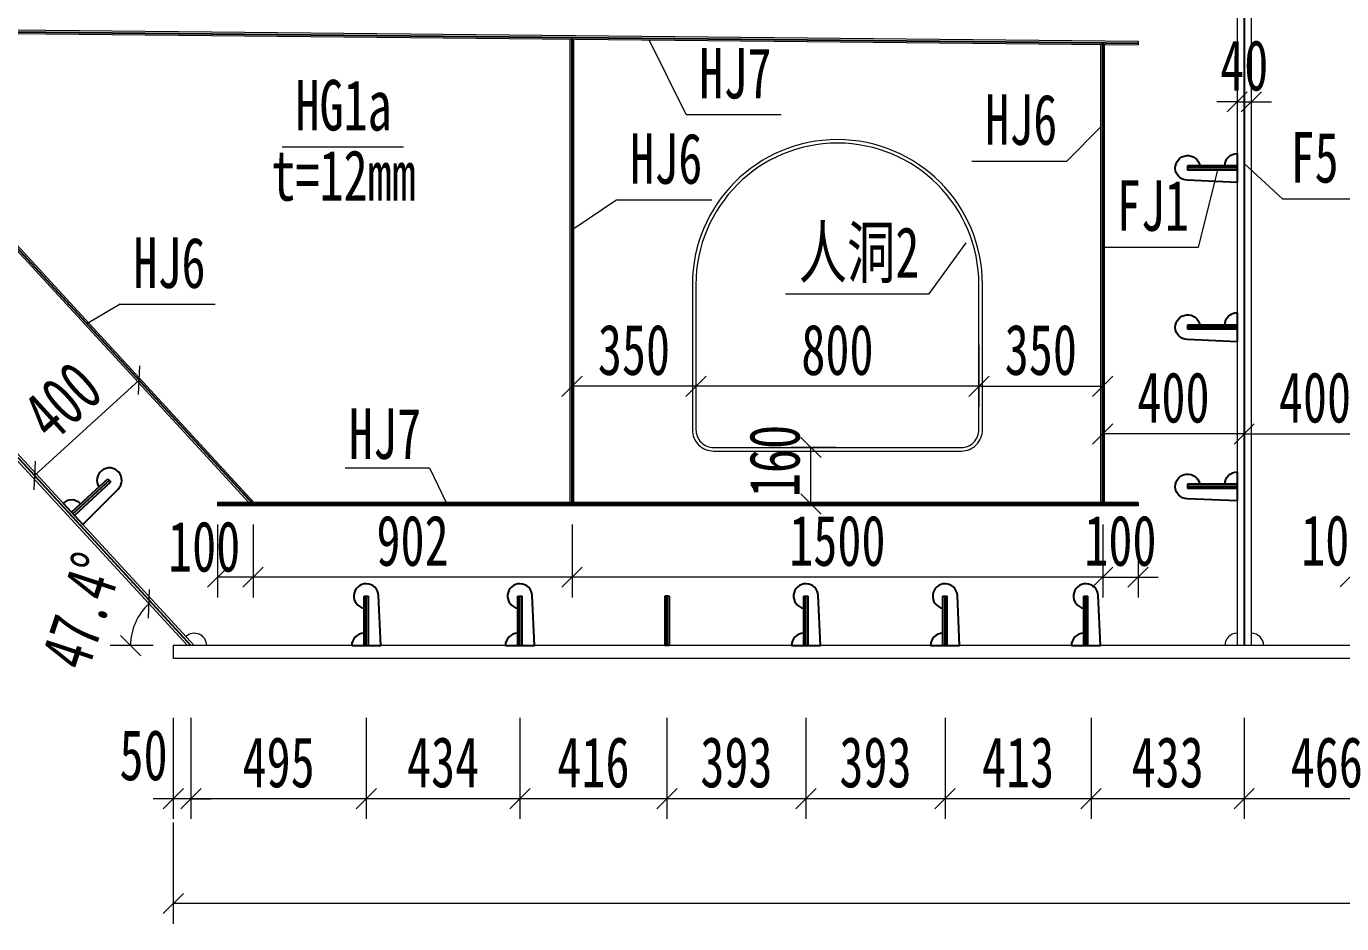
# Model space of a CAD drawing. Header units: millimetres. Extents: x -89049 to 410567, y -307459 to -100425.
# Drawn here: x 133611 to 137329, y -144920 to -142384 of the extents above; entities that cross this region are included whole.
import ezdxf
from ezdxf.enums import TextEntityAlignment as Align

# ---------------------------------------------------------------- set-up
doc = ezdxf.new("R2010")
doc.units = ezdxf.units.MM
doc.layers.get('Defpoints').update_dxf_attribs({"color": 8})
for name, color, linetype, lineweight in [('文字', 7, 'Continuous', 15), ('细实线', 4, 'Continuous', 15), ('钢板粗线', 1, 'Continuous', 25), ('钢板细线', 6, 'Continuous', 15)]:
    doc.layers.add(name, color=color, linetype=linetype, lineweight=lineweight)
doc.styles.add('111', font='', dxfattribs={"width": 0.7})
doc.styles.add('BM_Dim', font='', dxfattribs={"width": 0.85})
doc.styles.get('111').set_extended_font_data('仿宋_GB2312')
doc.styles.get('BM_Dim').set_extended_font_data('仿宋_GB2312')
doc.dimstyles.new('200', dxfattribs={"dimscale": 0, "dimtxt": 2.5, "dimasz": 1, "dimexe": 1, "dimexo": 1, "dimgap": 0.6, "dimtad": 1, "dimdec": 0, "dimdsep": 46, "dimtxsty": '111', "dimblk": 'OBLIQUE', "dimcen": 0, "dimclrd": 4, "dimclre": 4, "dimclrt": 4, "dimadec": 1, "dimazin": 2, "dimtfac": 1, "dimtdec": 0, "dimtix": 1, "dimtmove": 2, "dimatfit": 3, "dimfxl": 4, "dimfxlon": 1, "dimtolj": 1, "dimlwd": -1, "dimlwe": -1, "dimarcsym": 0})

# ---------------------------------------------------------------- blocks, each defined once
blk = doc.blocks.new('_Oblique')
at = {"color": 0, "linetype": 'ByBlock', "lineweight": -2}
blk.add_line((-0.5, -0.5), (0.5, 0.5), dxfattribs=at)
blk = doc.blocks.new('*D3223')
at = {"layer": 'Defpoints', "color": 0, "transparency": 16777216}
for p in [(134571.9, -144133.9), (135006.3, -144133.9), (134571.9, -144566.3)]:
    blk.add_point(p, dxfattribs=at)
at = {"layer": '细实线', "color": 4, "transparency": 16777216}
for p, q in [((134571.9, -144337.7), (134571.9, -144623.4)), ((135006.3, -144337.7), (135006.3, -144623.4)), ((135006.3, -144566.3), (134571.9, -144566.3))]:
    blk.add_line(p, q, dxfattribs=at)
at = {"layer": '细实线', "color": 4, "transparency": 16777216, "xscale": 57.14285714285715, "yscale": 57.14285714285715, "zscale": 57.14285714285715, "rotation": 180}
blk.add_blockref('_Oblique', (134571.9, -144566.3), dxfattribs=at)
at = {"layer": '细实线', "color": 4, "transparency": 16777216, "xscale": 57.14285714285715, "yscale": 57.14285714285715, "zscale": 57.14285714285715}
blk.add_blockref('_Oblique', (135006.3, -144566.3), dxfattribs=at)
at = {"layer": '细实线', "color": 4, "transparency": 16777216, "insert": (134789.1, -144464), "char_height": 142.86, "attachment_point": 5, "style": '111'}
blk.add_mtext('\\A1;434', dxfattribs=at)
blk = doc.blocks.new('*D3227')
at = {"layer": 'Defpoints', "color": 0, "transparency": 16777216}
for p in [(135814.8, -144133.9), (136207.9, -144133.9), (135814.8, -144566.3)]:
    blk.add_point(p, dxfattribs=at)
at = {"layer": '细实线', "color": 4, "transparency": 16777216}
for p, q in [((135814.8, -144337.7), (135814.8, -144623.4)), ((136207.9, -144337.7), (136207.9, -144623.4)), ((136207.9, -144566.3), (135814.8, -144566.3))]:
    blk.add_line(p, q, dxfattribs=at)
at = {"layer": '细实线', "color": 4, "transparency": 16777216, "xscale": 57.14285714285715, "yscale": 57.14285714285715, "zscale": 57.14285714285715, "rotation": 180}
blk.add_blockref('_Oblique', (135814.8, -144566.3), dxfattribs=at)
at = {"layer": '细实线', "color": 4, "transparency": 16777216, "xscale": 57.14285714285715, "yscale": 57.14285714285715, "zscale": 57.14285714285715}
blk.add_blockref('_Oblique', (136207.9, -144566.3), dxfattribs=at)
at = {"layer": '细实线', "color": 4, "transparency": 16777216, "insert": (136011.4, -144464), "char_height": 142.86, "attachment_point": 5, "style": '111'}
blk.add_mtext('\\A1;393', dxfattribs=at)
blk = doc.blocks.new('*D3228')
at = {"layer": 'Defpoints', "color": 0, "transparency": 16777216}
for p in [(134026.5, -144169.9), (141015.1, -144169.9), (134026.5, -144862.4)]:
    blk.add_point(p, dxfattribs=at)
at = {"layer": '细实线', "color": 4, "transparency": 16777216}
for p, q in [((134026.5, -144633.8), (134026.5, -144919.5)), ((141015.1, -144633.8), (141015.1, -144919.5)), ((141015.1, -144862.4), (134026.5, -144862.4))]:
    blk.add_line(p, q, dxfattribs=at)
at = {"layer": '细实线', "color": 4, "transparency": 16777216, "xscale": 57.14285714285715, "yscale": 57.14285714285715, "zscale": 57.14285714285715, "rotation": 180}
blk.add_blockref('_Oblique', (134026.5, -144862.4), dxfattribs=at)
at = {"layer": '细实线', "color": 4, "transparency": 16777216, "xscale": 57.14285714285715, "yscale": 57.14285714285715, "zscale": 57.14285714285715}
blk.add_blockref('_Oblique', (141015.1, -144862.4), dxfattribs=at)
at = {"layer": '细实线', "color": 4, "transparency": 16777216, "insert": (137520.8, -144760.1), "char_height": 142.86, "attachment_point": 5, "style": '111'}
blk.add_mtext('\\A1;6989', dxfattribs=at)
blk = doc.blocks.new('*D3229')
at = {"layer": 'Defpoints', "color": 0, "transparency": 16777216}
for p in [(134151.9, -143733.9), (134251.9, -143733.9), (134151.9, -143940.2)]:
    blk.add_point(p, dxfattribs=at)
at = {"layer": '细实线', "color": 4, "transparency": 16777216}
for p, q in [((134151.9, -143791.1), (134151.9, -143997.4)), ((134251.9, -143791.1), (134251.9, -143997.4)), ((134251.9, -143940.2), (134151.9, -143940.2))]:
    blk.add_line(p, q, dxfattribs=at)
at = {"layer": '细实线', "color": 4, "transparency": 16777216, "xscale": 57.14285714285715, "yscale": 57.14285714285715, "zscale": 57.14285714285715, "rotation": 180}
blk.add_blockref('_Oblique', (134151.9, -143940.2), dxfattribs=at)
at = {"layer": '细实线', "color": 4, "transparency": 16777216, "xscale": 57.14285714285715, "yscale": 57.14285714285715, "zscale": 57.14285714285715}
blk.add_blockref('_Oblique', (134251.9, -143940.2), dxfattribs=at)
at = {"layer": '细实线', "color": 4, "transparency": 16777216, "insert": (134113.8, -143854.5), "char_height": 142.86, "attachment_point": 5, "style": '111'}
blk.add_mtext('\\A1;100', dxfattribs=at)
blk = doc.blocks.new('*D3231')
at = {"layer": 'Defpoints', "color": 0, "transparency": 16777216}
for p in [(135421.9, -144133.9), (135814.8, -144133.9), (135421.9, -144566.3)]:
    blk.add_point(p, dxfattribs=at)
at = {"layer": '细实线', "color": 4, "transparency": 16777216}
for p, q in [((135421.9, -144337.7), (135421.9, -144623.4)), ((135814.8, -144337.7), (135814.8, -144623.4)), ((135814.8, -144566.3), (135421.9, -144566.3))]:
    blk.add_line(p, q, dxfattribs=at)
at = {"layer": '细实线', "color": 4, "transparency": 16777216, "xscale": 57.14285714285715, "yscale": 57.14285714285715, "zscale": 57.14285714285715, "rotation": 180}
blk.add_blockref('_Oblique', (135421.9, -144566.3), dxfattribs=at)
at = {"layer": '细实线', "color": 4, "transparency": 16777216, "xscale": 57.14285714285715, "yscale": 57.14285714285715, "zscale": 57.14285714285715}
blk.add_blockref('_Oblique', (135814.8, -144566.3), dxfattribs=at)
at = {"layer": '细实线', "color": 4, "transparency": 16777216, "insert": (135618.3, -144464), "char_height": 142.86, "attachment_point": 5, "style": '111'}
blk.add_mtext('\\A1;393', dxfattribs=at)
blk = doc.blocks.new('14-160加劲 有过焊孔')
at = {"layer": 'Defpoints'}
blk.add_line((38609.4, 31489.3), (38609.4, 31629.3), dxfattribs=at)
at = {"layer": '钢板粗线', "color": 7}
for p, q in [((38603.4, 31489.3), (38603.4, 31629.3)), ((38603.4, 31629.3), (38615.4, 31629.3)), ((38615.4, 31489.3), (38615.4, 31629.3)), ((38650.4, 31489.3), (38644.3, 31630.8)), ((38568.4, 31489.3), (38650.4, 31489.3))]:
    blk.add_line(p, q, dxfattribs=at)
for centre, start, end in [((38609.4, 31629.3), 2.441, 260.1291), ((38603.4, 31489.3), 90, 180)]:
    blk.add_arc(centre, 35, start, end, dxfattribs=at)
blk = doc.blocks.new('*D3235')
at = {"layer": 'Defpoints', "color": 0, "transparency": 16777216}
for p in [(133929.8, -143384), (133970.7, -143428.9), (133675, -143698.1)]:
    blk.add_point(p, dxfattribs=at)
at = {"layer": '细实线', "color": 4, "transparency": 16777216}
for p, q in [((133932.2, -143386.6), (133891.3, -143341.7)), ((133634.1, -143653.2), (133929.8, -143384)), ((133636.5, -143655.8), (133595.6, -143610.9))]:
    blk.add_line(p, q, dxfattribs=at)
at = {"layer": '细实线', "color": 4, "transparency": 16777216, "xscale": 57.14285714285715, "yscale": 57.14285714285715, "zscale": 57.14285714285715}
for p, rotation in [((133929.8, -143384), 42.31909851126608), ((133634.1, -143653.2), 222.319098511266)]:
    blk.add_blockref('_Oblique', p, dxfattribs=dict(at, rotation=rotation))
at = {"layer": '细实线', "color": 4, "transparency": 16777216, "insert": (133713.1, -143443), "char_height": 142.86, "attachment_point": 5, "rotation": 42.3191, "style": '111'}
blk.add_mtext('\\A1;400', dxfattribs=at)
blk = doc.blocks.new('*D3238')
at = {"layer": 'Defpoints', "color": 0, "transparency": 16777216}
for p in [(135153.6, -143733.9), (136653.6, -143733.9), (135153.6, -143940.2)]:
    blk.add_point(p, dxfattribs=at)
at = {"layer": '细实线', "color": 4, "transparency": 16777216}
for p, q in [((135153.6, -143791.1), (135153.6, -143997.4)), ((136653.6, -143791.1), (136653.6, -143997.4)), ((136653.6, -143940.2), (135153.6, -143940.2))]:
    blk.add_line(p, q, dxfattribs=at)
at = {"layer": '细实线', "color": 4, "transparency": 16777216, "xscale": 57.14285714285715, "yscale": 57.14285714285715, "zscale": 57.14285714285715, "rotation": 180}
blk.add_blockref('_Oblique', (135153.6, -143940.2), dxfattribs=at)
at = {"layer": '细实线', "color": 4, "transparency": 16777216, "xscale": 57.14285714285715, "yscale": 57.14285714285715, "zscale": 57.14285714285715}
blk.add_blockref('_Oblique', (136653.6, -143940.2), dxfattribs=at)
at = {"layer": '细实线', "color": 4, "transparency": 16777216, "insert": (135903.6, -143838), "char_height": 142.86, "attachment_point": 5, "style": '111'}
blk.add_mtext('\\A1;1500', dxfattribs=at)
blk = doc.blocks.new('*D3239')
at = {"layer": 'Defpoints', "color": 0, "transparency": 16777216}
for p in [(136653.6, -143733.9), (136753.6, -143733.9), (136753.6, -143940.2)]:
    blk.add_point(p, dxfattribs=at)
at = {"layer": '细实线', "color": 4, "transparency": 16777216}
for p, q in [((136653.6, -143791.1), (136653.6, -143997.4)), ((136753.6, -143791.1), (136753.6, -143997.4)), ((136653.6, -143940.2), (136596.5, -143940.2)), ((136653.6, -143940.2), (136753.6, -143940.2)), ((136753.6, -143940.2), (136810.8, -143940.2))]:
    blk.add_line(p, q, dxfattribs=at)
at = {"layer": '细实线', "color": 4, "transparency": 16777216, "xscale": 57.14285714285715, "yscale": 57.14285714285715, "zscale": 57.14285714285715}
blk.add_blockref('_Oblique', (136653.6, -143940.2), dxfattribs=at)
at = {"layer": '细实线', "color": 4, "transparency": 16777216, "xscale": 57.14285714285715, "yscale": 57.14285714285715, "zscale": 57.14285714285715, "rotation": 180}
blk.add_blockref('_Oblique', (136753.6, -143940.2), dxfattribs=at)
at = {"layer": '细实线', "color": 4, "transparency": 16777216, "insert": (136703.6, -143838), "char_height": 142.86, "attachment_point": 5, "style": '111'}
blk.add_mtext('\\A1;100', dxfattribs=at)
blk = doc.blocks.new('*D3240')
at = {"layer": 'Defpoints', "color": 0, "transparency": 16777216}
for p in [(136303.8, -143233.3), (136653.6, -143225.3), (136653.6, -143400.9)]:
    blk.add_point(p, dxfattribs=at)
at = {"layer": '细实线', "color": 4, "transparency": 16777216}
for p, q in [((136303.8, -143290.4), (136303.8, -143458)), ((136653.6, -143282.5), (136653.6, -143458)), ((136303.8, -143400.9), (136653.6, -143400.9))]:
    blk.add_line(p, q, dxfattribs=at)
at = {"layer": '细实线', "color": 4, "transparency": 16777216, "xscale": 57.14285714285715, "yscale": 57.14285714285715, "zscale": 57.14285714285715, "rotation": 180}
blk.add_blockref('_Oblique', (136303.8, -143400.9), dxfattribs=at)
at = {"layer": '细实线', "color": 4, "transparency": 16777216, "xscale": 57.14285714285715, "yscale": 57.14285714285715, "zscale": 57.14285714285715}
blk.add_blockref('_Oblique', (136653.6, -143400.9), dxfattribs=at)
at = {"layer": '细实线', "color": 4, "transparency": 16777216, "insert": (136478.7, -143298.6), "char_height": 142.86, "attachment_point": 5, "style": '111'}
blk.add_mtext('\\A1;350', dxfattribs=at)
blk = doc.blocks.new('*D3241')
at = {"layer": 'Defpoints', "color": 0, "transparency": 16777216}
for p in [(135503.8, -143233.5), (136303.8, -143227.2), (135503.8, -143400.9)]:
    blk.add_point(p, dxfattribs=at)
at = {"layer": '细实线', "color": 4, "transparency": 16777216}
for p, q in [((135503.8, -143290.7), (135503.8, -143458)), ((136303.8, -143284.3), (136303.8, -143458)), ((136303.8, -143400.9), (135503.8, -143400.9))]:
    blk.add_line(p, q, dxfattribs=at)
at = {"layer": '细实线', "color": 4, "transparency": 16777216, "xscale": 57.14285714285715, "yscale": 57.14285714285715, "zscale": 57.14285714285715, "rotation": 180}
blk.add_blockref('_Oblique', (135503.8, -143400.9), dxfattribs=at)
at = {"layer": '细实线', "color": 4, "transparency": 16777216, "xscale": 57.14285714285715, "yscale": 57.14285714285715, "zscale": 57.14285714285715}
blk.add_blockref('_Oblique', (136303.8, -143400.9), dxfattribs=at)
at = {"layer": '细实线', "color": 4, "transparency": 16777216, "insert": (135903.8, -143298.6), "char_height": 142.86, "attachment_point": 5, "style": '111'}
blk.add_mtext('\\A1;800', dxfattribs=at)
blk = doc.blocks.new('*D3242')
at = {"layer": 'Defpoints', "color": 0, "transparency": 16777216}
for p in [(135153.6, -143230.6), (135503.8, -143233.5), (135153.6, -143400.9)]:
    blk.add_point(p, dxfattribs=at)
at = {"layer": '细实线', "color": 4, "transparency": 16777216}
for p, q in [((135153.6, -143287.8), (135153.6, -143458)), ((135503.8, -143290.7), (135503.8, -143458)), ((135503.8, -143400.9), (135153.6, -143400.9))]:
    blk.add_line(p, q, dxfattribs=at)
at = {"layer": '细实线', "color": 4, "transparency": 16777216, "xscale": 57.14285714285715, "yscale": 57.14285714285715, "zscale": 57.14285714285715, "rotation": 180}
blk.add_blockref('_Oblique', (135153.6, -143400.9), dxfattribs=at)
at = {"layer": '细实线', "color": 4, "transparency": 16777216, "xscale": 57.14285714285715, "yscale": 57.14285714285715, "zscale": 57.14285714285715}
blk.add_blockref('_Oblique', (135503.8, -143400.9), dxfattribs=at)
at = {"layer": '细实线', "color": 4, "transparency": 16777216, "insert": (135328.7, -143298.6), "char_height": 142.86, "attachment_point": 5, "style": '111'}
blk.add_mtext('\\A1;350', dxfattribs=at)
blk = doc.blocks.new('*D3272')
at = {"layer": 'Defpoints', "color": 0, "transparency": 16777216}
for p in [(137353.6, -143733.9), (137453.6, -143733.9), (137353.6, -143939.4)]:
    blk.add_point(p, dxfattribs=at)
at = {"layer": '细实线', "color": 4, "transparency": 16777216}
for p, q in [((137353.6, -143791.1), (137353.6, -143996.6)), ((137453.6, -143791.1), (137453.6, -143996.6)), ((137453.6, -143939.4), (137353.6, -143939.4))]:
    blk.add_line(p, q, dxfattribs=at)
at = {"layer": '细实线', "color": 4, "transparency": 16777216, "xscale": 57.14285714285715, "yscale": 57.14285714285715, "zscale": 57.14285714285715, "rotation": 180}
blk.add_blockref('_Oblique', (137353.6, -143939.4), dxfattribs=at)
at = {"layer": '细实线', "color": 4, "transparency": 16777216, "xscale": 57.14285714285715, "yscale": 57.14285714285715, "zscale": 57.14285714285715}
blk.add_blockref('_Oblique', (137453.6, -143939.4), dxfattribs=at)
at = {"layer": '细实线', "color": 4, "transparency": 16777216, "insert": (137316.6, -143837.2), "char_height": 142.86, "attachment_point": 5, "style": '111'}
blk.add_mtext('\\A1;100', dxfattribs=at)
blk = doc.blocks.new('*D3273')
at = {"layer": 'Defpoints', "color": 0, "transparency": 16777216}
for p in [(137053.6, -143296.3), (137453.6, -143296.3), (137453.6, -143535.5)]:
    blk.add_point(p, dxfattribs=at)
at = {"layer": '细实线', "color": 4, "transparency": 16777216}
for p, q in [((137053.6, -143353.4), (137053.6, -143592.6)), ((137453.6, -143353.4), (137453.6, -143592.6)), ((137053.6, -143535.5), (137453.6, -143535.5))]:
    blk.add_line(p, q, dxfattribs=at)
at = {"layer": '细实线', "color": 4, "transparency": 16777216, "xscale": 57.14285714285715, "yscale": 57.14285714285715, "zscale": 57.14285714285715, "rotation": 180}
blk.add_blockref('_Oblique', (137053.6, -143535.5), dxfattribs=at)
at = {"layer": '细实线', "color": 4, "transparency": 16777216, "xscale": 57.14285714285715, "yscale": 57.14285714285715, "zscale": 57.14285714285715}
blk.add_blockref('_Oblique', (137453.6, -143535.5), dxfattribs=at)
at = {"layer": '细实线', "color": 4, "transparency": 16777216, "insert": (137253.6, -143433.2), "char_height": 142.86, "attachment_point": 5, "style": '111'}
blk.add_mtext('\\A1;400', dxfattribs=at)
blk = doc.blocks.new('*D3274')
at = {"layer": 'Defpoints', "color": 0, "transparency": 16777216}
for p in [(137033.6, -142542.8), (137073.6, -142549.7), (137073.6, -142597.2)]:
    blk.add_point(p, dxfattribs=at)
at = {"layer": '细实线', "color": 4, "transparency": 16777216}
for p, q in [((137033.6, -142597.2), (136976.5, -142597.2)), ((137033.6, -142597.2), (137033.6, -142654.4)), ((137033.6, -142597.2), (137073.6, -142597.2)), ((137073.6, -142597.2), (137073.6, -142654.4)), ((137073.6, -142597.2), (137130.8, -142597.2))]:
    blk.add_line(p, q, dxfattribs=at)
at = {"layer": '细实线', "color": 4, "transparency": 16777216, "xscale": 57.14285714285715, "yscale": 57.14285714285715, "zscale": 57.14285714285715}
blk.add_blockref('_Oblique', (137033.6, -142597.2), dxfattribs=at)
at = {"layer": '细实线', "color": 4, "transparency": 16777216, "xscale": 57.14285714285715, "yscale": 57.14285714285715, "zscale": 57.14285714285715, "rotation": 180}
blk.add_blockref('_Oblique', (137073.6, -142597.2), dxfattribs=at)
at = {"layer": '细实线', "color": 4, "transparency": 16777216, "insert": (137053.6, -142495), "char_height": 142.86, "attachment_point": 5, "style": '111'}
blk.add_mtext('\\A1;40', dxfattribs=at)
blk = doc.blocks.new('*D3275')
at = {"layer": 'Defpoints', "color": 0, "transparency": 16777216}
for p in [(137053.6, -144133.9), (137520.1, -144133.9), (137053.6, -144566.3)]:
    blk.add_point(p, dxfattribs=at)
at = {"layer": '细实线', "color": 4, "transparency": 16777216}
for p, q in [((137053.6, -144337.7), (137053.6, -144623.4)), ((137520.1, -144337.7), (137520.1, -144623.4)), ((137520.1, -144566.3), (137053.6, -144566.3))]:
    blk.add_line(p, q, dxfattribs=at)
at = {"layer": '细实线', "color": 4, "transparency": 16777216, "xscale": 57.14285714285715, "yscale": 57.14285714285715, "zscale": 57.14285714285715, "rotation": 180}
blk.add_blockref('_Oblique', (137053.6, -144566.3), dxfattribs=at)
at = {"layer": '细实线', "color": 4, "transparency": 16777216, "xscale": 57.14285714285715, "yscale": 57.14285714285715, "zscale": 57.14285714285715}
blk.add_blockref('_Oblique', (137520.1, -144566.3), dxfattribs=at)
at = {"layer": '细实线', "color": 4, "transparency": 16777216, "insert": (137286.9, -144464), "char_height": 142.86, "attachment_point": 5, "style": '111'}
blk.add_mtext('\\A1;466', dxfattribs=at)
blk = doc.blocks.new('12-140加劲 有过焊孔')
at = {"layer": 'Defpoints'}
blk.add_line((0, 0), (0, 140), dxfattribs=at)
at = {"layer": '钢板粗线', "color": 7}
for p, q in [((-6, 0), (-6, 140)), ((-6, 140), (6, 140)), ((6, 0), (6, 140)), ((41, 0), (35, 141.5)), ((-41, 0), (41, 0))]:
    blk.add_line(p, q, dxfattribs=at)
for centre, start, end in [((0, 140), 2.441, 260.1291), ((-6, 0), 90, 180)]:
    blk.add_arc(centre, 35, start, end, dxfattribs=at)
blk = doc.blocks.new('*D3278')
at = {"layer": 'Defpoints', "color": 0, "transparency": 16777216}
for p in [(136620.8, -144133.9), (137053.6, -144133.9), (136620.8, -144566.3)]:
    blk.add_point(p, dxfattribs=at)
at = {"layer": '细实线', "color": 4, "transparency": 16777216}
for p, q in [((136620.8, -144337.7), (136620.8, -144623.4)), ((137053.6, -144337.7), (137053.6, -144623.4)), ((137053.6, -144566.3), (136620.8, -144566.3))]:
    blk.add_line(p, q, dxfattribs=at)
at = {"layer": '细实线', "color": 4, "transparency": 16777216, "xscale": 57.14285714285715, "yscale": 57.14285714285715, "zscale": 57.14285714285715, "rotation": 180}
blk.add_blockref('_Oblique', (136620.8, -144566.3), dxfattribs=at)
at = {"layer": '细实线', "color": 4, "transparency": 16777216, "xscale": 57.14285714285715, "yscale": 57.14285714285715, "zscale": 57.14285714285715}
blk.add_blockref('_Oblique', (137053.6, -144566.3), dxfattribs=at)
at = {"layer": '细实线', "color": 4, "transparency": 16777216, "insert": (136837.2, -144464), "char_height": 142.86, "attachment_point": 5, "style": '111'}
blk.add_mtext('\\A1;433', dxfattribs=at)
blk = doc.blocks.new('*D3279')
at = {"layer": 'Defpoints', "color": 0, "transparency": 16777216}
for p in [(136207.9, -144133.9), (136620.8, -144133.9), (136207.9, -144566.3)]:
    blk.add_point(p, dxfattribs=at)
at = {"layer": '细实线', "color": 4, "transparency": 16777216}
for p, q in [((136207.9, -144337.7), (136207.9, -144623.4)), ((136620.8, -144337.7), (136620.8, -144623.4)), ((136620.8, -144566.3), (136207.9, -144566.3))]:
    blk.add_line(p, q, dxfattribs=at)
at = {"layer": '细实线', "color": 4, "transparency": 16777216, "xscale": 57.14285714285715, "yscale": 57.14285714285715, "zscale": 57.14285714285715, "rotation": 180}
blk.add_blockref('_Oblique', (136207.9, -144566.3), dxfattribs=at)
at = {"layer": '细实线', "color": 4, "transparency": 16777216, "xscale": 57.14285714285715, "yscale": 57.14285714285715, "zscale": 57.14285714285715}
blk.add_blockref('_Oblique', (136620.8, -144566.3), dxfattribs=at)
at = {"layer": '细实线', "color": 4, "transparency": 16777216, "insert": (136414.4, -144464), "char_height": 142.86, "attachment_point": 5, "style": '111'}
blk.add_mtext('\\A1;413', dxfattribs=at)
blk = doc.blocks.new('*D3288')
at = {"layer": 'Defpoints', "color": 0, "transparency": 16777216}
for p in [(135006.3, -144133.9), (135421.9, -144133.9), (135006.3, -144566.3)]:
    blk.add_point(p, dxfattribs=at)
at = {"layer": '细实线', "color": 4, "transparency": 16777216}
for p, q in [((135006.3, -144337.7), (135006.3, -144623.4)), ((135421.9, -144337.7), (135421.9, -144623.4)), ((135421.9, -144566.3), (135006.3, -144566.3))]:
    blk.add_line(p, q, dxfattribs=at)
at = {"layer": '细实线', "color": 4, "transparency": 16777216, "xscale": 57.14285714285715, "yscale": 57.14285714285715, "zscale": 57.14285714285715, "rotation": 180}
blk.add_blockref('_Oblique', (135006.3, -144566.3), dxfattribs=at)
at = {"layer": '细实线', "color": 4, "transparency": 16777216, "xscale": 57.14285714285715, "yscale": 57.14285714285715, "zscale": 57.14285714285715}
blk.add_blockref('_Oblique', (135421.9, -144566.3), dxfattribs=at)
at = {"layer": '细实线', "color": 4, "transparency": 16777216, "insert": (135214.1, -144464), "char_height": 142.86, "attachment_point": 5, "style": '111'}
blk.add_mtext('\\A1;416', dxfattribs=at)
blk = doc.blocks.new('*D3289')
at = {"layer": 'Defpoints', "color": 0, "transparency": 16777216}
for p in [(134076.5, -144133.9), (134571.9, -144133.9), (134076.5, -144566.3)]:
    blk.add_point(p, dxfattribs=at)
at = {"layer": '细实线', "color": 4, "transparency": 16777216}
for p, q in [((134076.5, -144337.7), (134076.5, -144623.4)), ((134571.9, -144337.7), (134571.9, -144623.4)), ((134571.9, -144566.3), (134076.5, -144566.3))]:
    blk.add_line(p, q, dxfattribs=at)
at = {"layer": '细实线', "color": 4, "transparency": 16777216, "xscale": 57.14285714285715, "yscale": 57.14285714285715, "zscale": 57.14285714285715, "rotation": 180}
blk.add_blockref('_Oblique', (134076.5, -144566.3), dxfattribs=at)
at = {"layer": '细实线', "color": 4, "transparency": 16777216, "xscale": 57.14285714285715, "yscale": 57.14285714285715, "zscale": 57.14285714285715}
blk.add_blockref('_Oblique', (134571.9, -144566.3), dxfattribs=at)
at = {"layer": '细实线', "color": 4, "transparency": 16777216, "insert": (134324.2, -144464), "char_height": 142.86, "attachment_point": 5, "style": '111'}
blk.add_mtext('\\A1;495', dxfattribs=at)
blk = doc.blocks.new('*D3290')
at = {"layer": 'Defpoints', "color": 0, "transparency": 16777216}
for p in [(134026.5, -144133.9), (134076.5, -144133.9), (134026.5, -144566.3)]:
    blk.add_point(p, dxfattribs=at)
at = {"layer": '细实线', "color": 4, "transparency": 16777216}
for p, q in [((134026.5, -144337.7), (134026.5, -144623.4)), ((134076.5, -144337.7), (134076.5, -144623.4)), ((134026.5, -144566.3), (133969.3, -144566.3)), ((134076.5, -144566.3), (134026.5, -144566.3)), ((134076.5, -144566.3), (134133.6, -144566.3))]:
    blk.add_line(p, q, dxfattribs=at)
at = {"layer": '细实线', "color": 4, "transparency": 16777216, "xscale": 57.14285714285715, "yscale": 57.14285714285715, "zscale": 57.14285714285715}
blk.add_blockref('_Oblique', (134026.5, -144566.3), dxfattribs=at)
at = {"layer": '细实线', "color": 4, "transparency": 16777216, "xscale": 57.14285714285715, "yscale": 57.14285714285715, "zscale": 57.14285714285715, "rotation": 180}
blk.add_blockref('_Oblique', (134076.5, -144566.3), dxfattribs=at)
at = {"layer": '细实线', "color": 4, "transparency": 16777216, "insert": (133942.5, -144443.9), "char_height": 142.86, "attachment_point": 5, "style": '111'}
blk.add_mtext('\\A1;50', dxfattribs=at)
blk = doc.blocks.new('*D3292')
at = {"layer": 'Defpoints', "color": 0, "transparency": 16777216}
for p in [(134251.9, -143733.9), (135153.6, -143733.9), (134251.9, -143940.2)]:
    blk.add_point(p, dxfattribs=at)
at = {"layer": '细实线', "color": 4, "transparency": 16777216}
for p, q in [((134251.9, -143791.1), (134251.9, -143997.4)), ((135153.6, -143791.1), (135153.6, -143997.4)), ((135153.6, -143940.2), (134251.9, -143940.2))]:
    blk.add_line(p, q, dxfattribs=at)
at = {"layer": '细实线', "color": 4, "transparency": 16777216, "xscale": 57.14285714285715, "yscale": 57.14285714285715, "zscale": 57.14285714285715, "rotation": 180}
blk.add_blockref('_Oblique', (134251.9, -143940.2), dxfattribs=at)
at = {"layer": '细实线', "color": 4, "transparency": 16777216, "xscale": 57.14285714285715, "yscale": 57.14285714285715, "zscale": 57.14285714285715}
blk.add_blockref('_Oblique', (135153.6, -143940.2), dxfattribs=at)
at = {"layer": '细实线', "color": 4, "transparency": 16777216, "insert": (134702.8, -143838), "char_height": 142.86, "attachment_point": 5, "style": '111'}
blk.add_mtext('\\A1;902', dxfattribs=at)
blk = doc.blocks.new('*D3296')
at = {"layer": 'Defpoints', "color": 0, "transparency": 16777216}
for p in [(135829, -143573.9), (135955.9, -143573.9), (135955.9, -143733.9)]:
    blk.add_point(p, dxfattribs=at)
at = {"layer": '细实线', "color": 4, "transparency": 16777216}
for p, q in [((135898.8, -143573.9), (135771.9, -143573.9)), ((135829, -143733.9), (135829, -143573.9)), ((135898.8, -143733.9), (135771.9, -143733.9))]:
    blk.add_line(p, q, dxfattribs=at)
at = {"layer": '细实线', "color": 4, "transparency": 16777216, "xscale": 57.14285714285715, "yscale": 57.14285714285715, "zscale": 57.14285714285715}
for p, rotation in [((135829, -143573.9), 90), ((135829, -143733.9), 270)]:
    blk.add_blockref('_Oblique', p, dxfattribs=dict(at, rotation=rotation))
at = {"layer": '细实线', "color": 4, "transparency": 16777216, "insert": (135726.8, -143612), "char_height": 142.86, "attachment_point": 5, "rotation": 90, "style": '111'}
blk.add_mtext('\\A1;160', dxfattribs=at)
blk = doc.blocks.new('*D3297')
at = {"layer": 'Defpoints', "color": 0, "transparency": 16777216}
for p in [(132011.2, -141902.2), (133908.2, -144106.1), (134026.5, -144133.9), (134067, -144133.9), (141139.8, -144133.9)]:
    blk.add_point(p, dxfattribs=at)
at = {"layer": '细实线', "color": 4, "transparency": 16777216}
blk.add_line((133969.3, -144133.9), (133848.6, -144133.9), dxfattribs=at)
blk.add_arc((134067, -144133.9), 161.2, 132.6489, 180, dxfattribs=at)
at = {"layer": '细实线', "color": 4, "transparency": 16777216, "xscale": 57.14285714285715, "yscale": 57.14285714285715, "zscale": 57.14285714285715}
for p, rotation in [((133957.8, -144015.4), 42.64891912976078), ((133905.8, -144133.9), 270)]:
    blk.add_blockref('_Oblique', p, dxfattribs=dict(at, rotation=rotation))
at = {"layer": '细实线', "color": 4, "transparency": 16777216, "insert": (133768.3, -144036), "char_height": 142.857, "attachment_point": 5, "rotation": 71.8543, "style": '111'}
blk.add_mtext('\\A1;47.4%%d', dxfattribs=at)
blk = doc.blocks.new('*D3303')
at = {"layer": 'Defpoints', "color": 0, "transparency": 16777216}
for p in [(136653.6, -143296.3), (137053.6, -143296.3), (136653.6, -143535.5)]:
    blk.add_point(p, dxfattribs=at)
at = {"layer": '细实线', "color": 4, "transparency": 16777216}
for p, q in [((136653.6, -143353.4), (136653.6, -143592.6)), ((137053.6, -143353.4), (137053.6, -143592.6)), ((137053.6, -143535.5), (136653.6, -143535.5))]:
    blk.add_line(p, q, dxfattribs=at)
at = {"layer": '细实线', "color": 4, "transparency": 16777216, "xscale": 57.14285714285715, "yscale": 57.14285714285715, "zscale": 57.14285714285715, "rotation": 180}
blk.add_blockref('_Oblique', (136653.6, -143535.5), dxfattribs=at)
at = {"layer": '细实线', "color": 4, "transparency": 16777216, "xscale": 57.14285714285715, "yscale": 57.14285714285715, "zscale": 57.14285714285715}
blk.add_blockref('_Oblique', (137053.6, -143535.5), dxfattribs=at)
at = {"layer": '细实线', "color": 4, "transparency": 16777216, "insert": (136853.6, -143433.2), "char_height": 142.86, "attachment_point": 5, "style": '111'}
blk.add_mtext('\\A1;400', dxfattribs=at)
blk = doc.blocks.new('12-140加劲 无过焊孔')
at = {"layer": 'Defpoints'}
blk.add_line((38946.6, 32076.7), (38946.6, 32216.7), dxfattribs=at)
at = {"layer": '钢板粗线', "color": 7}
for p, q in [((38940.6, 32076.7), (38940.6, 32216.7)), ((38940.6, 32216.7), (38952.6, 32216.7)), ((38952.6, 32076.7), (38952.6, 32216.7)), ((38940.6, 32076.7), (38952.6, 32076.7))]:
    blk.add_line(p, q, dxfattribs=at)

msp = doc.modelspace()

# ---------------------------------------------------------------- linework, layer by layer
at = {"layer": 'Defpoints'}
for p, q in [((132007.1, -141887.4), (134076.5, -144133.9)), ((133017.2, -142393.5), (134251.9, -143733.9))]:
    msp.add_line(p, q, dxfattribs=at)
at = {"layer": 'Defpoints', "color": 8}
for p, q in [((137053.6, -141953.9), (137053.6, -144133.9)), ((135153.6, -143733.9), (135153.6, -142414.9)), ((136653.6, -143733.9), (136653.6, -142430)), ((136753.6, -143733.9), (134151.9, -143733.9))]:
    msp.add_line(p, q, dxfattribs=at)
at = {"layer": 'Defpoints', "color": 8, "elevation": 0}
msp.add_lwpolyline([(132917.2, -142392.5), (136753.6, -142431)], dxfattribs=at)
at = {"layer": '细实线'}
for p, q in [((135475.8, -142633.4), (135371.5, -142421.9)), ((135475.8, -142633.4), (135744.5, -142633.4)), ((136552.5, -142764.6), (136648.6, -142668)), ((134334.7, -142723.9), (134677.5, -142723.9)), ((136283.8, -142764.6), (136552.5, -142764.6)), ((136924.4, -143007.5), (136978.7, -142789.9)), ((137162, -142871.4), (137053.6, -142771.8)), ((135280.5, -142874.5), (135158.6, -142956.5)), ((135280.5, -142874.5), (135549.2, -142874.5)), ((137162, -142871.4), (137368, -142871.4)), ((136163.3, -143139.6), (136267.8, -142995.9)), ((136655.7, -143007.5), (136924.4, -143007.5)), ((135757.3, -143139.6), (136163.3, -143139.6)), ((133876.2, -143169.1), (133782.2, -143224.1)), ((133876.2, -143169.1), (134145, -143169.1)), ((134512.4, -143631.4), (134750.3, -143631.4)), ((134750.3, -143631.4), (134798.3, -143728.9))]:
    msp.add_line(p, q, dxfattribs=at)
at = {"layer": '钢板细线'}
for p, q in [((132012.4, -141903.5), (134067, -144133.9)), ((132031.6, -141903.6), (134086, -144133.9)), ((133015, -142398.5), (134240.5, -143728.9)), ((133028.7, -142398.7), (134254, -143728.9)), ((135148.6, -143728.9), (135148.6, -142419.9)), ((135158.6, -143728.9), (135158.6, -142420)), ((136648.6, -143728.9), (136648.6, -142434.9)), ((136658.6, -143728.9), (136658.6, -142435)), ((136753.7, -142426), (136753.6, -142436)), ((134151.9, -143728.9), (134151.9, -143738.9)), ((136753.6, -143728.9), (134151.9, -143728.9)), ((136753.6, -143728.9), (136753.6, -143738.9)), ((136753.6, -143738.9), (134151.9, -143738.9)), ((141015.1, -144133.9), (134026.5, -144133.9)), ((134026.5, -144133.9), (134026.5, -144169.9)), ((141015.1, -144169.9), (134026.5, -144169.9))]:
    msp.add_line(p, q, dxfattribs=at)
at = {"layer": '钢板细线', "color": 3}
for p, q in [((137033.6, -141953.5), (137033.6, -144133.9)), ((137073.6, -141953.9), (137073.6, -144133.9))]:
    msp.add_line(p, q, dxfattribs=at)
at = {"layer": '钢板细线', "elevation": 0}
for points in [[(132917.1, -142397.5), (136753.6, -142436)], [(132917.2, -142387.5), (136753.7, -142426)]]:
    msp.add_lwpolyline(points, dxfattribs=at)
for points in [[(135553.8, -143583.9), (136253.8, -143583.9, 0.414214), (136313.8, -143523.9), (136313.8, -143113.9, 1), (135493.8, -143113.9), (135493.8, -143523.9, 0.414214)], [(135553.8, -143573.9), (136253.8, -143573.9, 0.414214), (136303.8, -143523.9), (136303.8, -143113.9, 1), (135503.8, -143113.9), (135503.8, -143523.9, 0.414214)]]:
    msp.add_lwpolyline(points, format="xyb", close=True, dxfattribs=at)
at = {"layer": '钢板细线'}
for centre, start, end in [((134086, -144133.9), 0, 132.5863), ((137033.6, -144133.9), 90, 180), ((137073.6, -144133.9), 0, 90)]:
    msp.add_arc(centre, 35, start, end, dxfattribs=at)

# ---------------------------------------------------------------- block references
at = {"layer": '钢板细线', "xscale": -1}
for p, rotation in [((168523, -104174.6), 90.00000000000402), ((168523, -104624.6), 90.00000000000402), ((168523, -105074.6), 90.00000000000404)]:
    msp.add_blockref('14-160加劲 有过焊孔', p, dxfattribs=dict(at, rotation=rotation))
at = {"layer": '钢板细线'}
for name, p, rotation in [('14-160加劲 有过焊孔', (84423.9, -136697.7), 312.6489191297598), ('12-140加劲 有过焊孔', (134571.9, -144133.9), 359.9999999999936), ('12-140加劲 有过焊孔', (135006.3, -144133.9), 359.9999999999936), ('12-140加劲 有过焊孔', (135814.8, -144133.9), 359.9999999999936), ('12-140加劲 有过焊孔', (136207.9, -144133.9), 359.9999999999935), ('12-140加劲 有过焊孔', (136606, -144133.9), 359.9999999999935), ('12-140加劲 无过焊孔', (174368.5, -111917.2), 180.0000000000016)]:
    msp.add_blockref(name, p, dxfattribs=dict(at, rotation=rotation))

# ---------------------------------------------------------------- texts
at = {"layer": '文字', "style": 'BM_Dim', "width": 0.7}
for s, p in [('HJ7', (135615.3, -142630.4)), ('HG1a', (134507.8, -142720.9)), ('HJ6', (136423.3, -142761.5)), ('HJ6', (135420, -142871.5)), ('F5', (137252.5, -142868.4)), ('t=12mm', (134507.8, -142919.2)), ('FJ1', (136795.2, -143004.5)), ('人洞2', (135964.9, -143136.6)), ('HJ6', (134015.7, -143166.1)), ('HJ7', (134624.9, -143649.1))]:
    msp.add_text(s, height=142.86, dxfattribs=at).set_placement(p, align=Align.BOTTOM_CENTER)

# ---------------------------------------------------------------- dimensions: what is measured, and where the dimension line sits
at = {"layer": '细实线'}
dim = msp.add_angular_dim_2l(base=(133908.1933, -144106.0825), line1=((132011.2398, -141902.1937), (134066.956, -144133.9409)), line2=((141139.8364, -144133.9409), (134026.4731, -144133.9409)), dimstyle='200', override={"dimscale": 57.142857, "dimblk": 'Oblique'}, dxfattribs=at)
dim.commit()
dim.dimension.update_dxf_attribs({"geometry": '*D3297', "text_midpoint": (133768.257, -144036.0475), "dimtype": 162})
for base, p1, p2, override, picture, middle in [((137073.6, -142597.2), (137033.6, -142542.8), (137073.6, -142549.7), {"dimscale": 57.142857, "dimblk": 'Oblique'}, '*D3274', (137053.6, -142495)), ((135153.6, -143400.9), (135503.8, -143233.5), (135153.6, -143230.6), {"dimscale": 57.142857, "dimblk": 'Oblique'}, '*D3242', (135328.7, -143298.6)), ((135503.8, -143400.9), (136303.8, -143227.2), (135503.8, -143233.5), {"dimscale": 57.142857, "dimblk": 'Oblique'}, '*D3241', (135903.8, -143298.6)), ((137453.6, -143535.5), (137053.6, -143296.3), (137453.6, -143296.3), {"dimscale": 57.142857, "dimblk": 'Oblique'}, '*D3273', (137253.6, -143433.2)), ((134251.9, -143940.2), (135153.6, -143733.9), (134251.9, -143733.9), {"dimscale": 57.142857, "dimblk": 'Oblique'}, '*D3292', (134702.8, -143838)), ((135153.6, -143940.2), (136653.6, -143733.9), (135153.6, -143733.9), {"dimscale": 57.142857, "dimblk": 'Oblique'}, '*D3238', (135903.6, -143838)), ((136753.6, -143940.2), (136653.6, -143733.9), (136753.6, -143733.9), {"dimscale": 57.142857, "dimblk": 'Oblique'}, '*D3239', (136703.6, -143838)), ((134076.5, -144566.3), (134571.9, -144133.9), (134076.5, -144133.9), {"dimscale": 57.142857, "dimtxsty": '111', "dimblk": 'Oblique'}, '*D3289', (134324.2, -144464)), ((134571.9, -144566.3), (135006.3, -144133.9), (134571.9, -144133.9), {"dimscale": 57.142857, "dimblk": 'Oblique'}, '*D3223', (134789.1, -144464)), ((135006.3, -144566.3), (135421.9, -144133.9), (135006.3, -144133.9), {"dimscale": 57.142857, "dimtxsty": '111', "dimblk": 'Oblique'}, '*D3288', (135214.1, -144464)), ((135421.9, -144566.3), (135814.8, -144133.9), (135421.9, -144133.9), {"dimscale": 57.142857, "dimblk": 'Oblique'}, '*D3231', (135618.3, -144464)), ((135814.8, -144566.3), (136207.9, -144133.9), (135814.8, -144133.9), {"dimscale": 57.142857, "dimtxsty": '111', "dimblk": 'Oblique'}, '*D3227', (136011.4, -144464)), ((136207.9, -144566.3), (136620.8, -144133.9), (136207.9, -144133.9), {"dimscale": 57.142857, "dimblk": 'Oblique'}, '*D3279', (136414.4, -144464)), ((136620.8, -144566.3), (137053.6, -144133.9), (136620.8, -144133.9), {"dimscale": 57.142857, "dimblk": 'Oblique'}, '*D3278', (136837.2, -144464)), ((137053.6488, -144566.28), (137520.0848, -144133.9409), (137053.6488, -144133.9409), {"dimscale": 57.142857, "dimblk": 'Oblique'}, '*D3275', (137286.8668, -144464.0406)), ((134026.5, -144862.4), (141015.1, -144169.9), (134026.5, -144169.9), {"dimscale": 57.142857, "dimtxsty": '111', "dimblk": 'Oblique'}, '*D3228', (137520.8, -144760.1))]:
    dim = msp.add_linear_dim(base=base, p1=p1, p2=p2, dimstyle='200', override=override, dxfattribs=at)
    dim.commit()
    dim.dimension.update_dxf_attribs({"geometry": picture, "text_midpoint": middle})
for base, p1, p2, picture, middle in [((136653.6, -143400.9), (136303.8, -143233.3), (136653.6, -143225.3), '*D3240', (136478.7, -143298.6)), ((136653.6, -143535.5), (137053.6, -143296.3), (136653.6, -143296.3), '*D3303', (136853.6, -143433.2))]:
    dim = msp.add_linear_dim(base=base, p1=p1, p2=p2, angle=180, dimstyle='200', override={"dimscale": 57.142857, "dimblk": 'Oblique'}, dxfattribs=at)
    dim.commit()
    dim.dimension.update_dxf_attribs({"geometry": picture, "text_midpoint": middle})
dim = msp.add_aligned_dim(p1=(133675, -143698.1), p2=(133970.7, -143428.9), distance=60.7, dimstyle='200', override={"dimscale": 57.142857, "dimblk": 'Oblique'}, dxfattribs=at)
dim.commit()
dim.dimension.update_dxf_attribs({"geometry": '*D3235', "text_midpoint": (133713.1, -143443)})
dim = msp.add_linear_dim(base=(135829, -143573.9), p1=(135955.9, -143733.9), p2=(135955.9, -143573.9), angle=90, dimstyle='200', override={"dimscale": 57.142857, "dimblk": 'Oblique'}, dxfattribs=at)
dim.commit()
dim.dimension.update_dxf_attribs({"geometry": '*D3296', "text_midpoint": (135726.8, -143612), "dimtype": 160})
for base, p1, p2, picture, middle in [((134151.9, -143940.2), (134251.9, -143733.9), (134151.9, -143733.9), '*D3229', (134113.8, -143854.5)), ((137353.6, -143939.4), (137453.6, -143733.9), (137353.6, -143733.9), '*D3272', (137316.6, -143837.2)), ((134026.5, -144566.3), (134076.5, -144133.9), (134026.5, -144133.9), '*D3290', (133942.5, -144443.9))]:
    dim = msp.add_linear_dim(base=base, p1=p1, p2=p2, dimstyle='200', override={"dimscale": 57.142857, "dimblk": 'Oblique'}, dxfattribs=at)
    dim.commit()
    dim.dimension.update_dxf_attribs({"geometry": picture, "text_midpoint": middle, "dimtype": 160})

doc.saveas('drawing.dxf')
